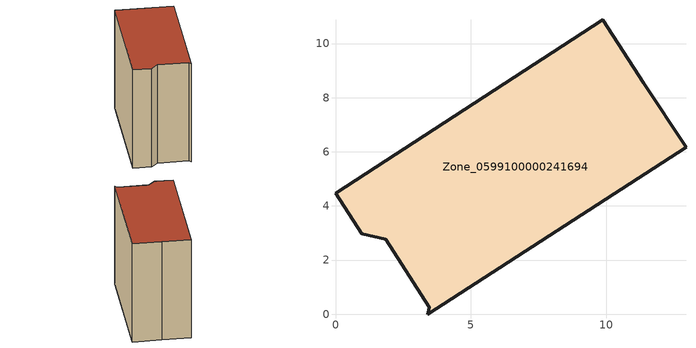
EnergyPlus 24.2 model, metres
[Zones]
Zone_0599100000241694
 floor ground (C_G): 1.86,2.77 0.97,2.96 0,4.48 9.88,10.88 11.4,8.53 12.95,6.17 3.41,0 3.47,0.25 z0
 wall outside (C_F): 11.4,8.53 9.88,10.88 0,4.48 0.97,2.96 1.86,2.77 3.47,0.25 3.41,0 12.95,6.17 11.4,8.53 z0:10.54
 roof outside (C_R): 3.41,0 12.95,6.17 11.4,8.53 9.88,10.88 0,4.48 0.97,2.96 1.86,2.77 3.47,0.25 z10.54
[BUILDING]
Pand.0599100000241694: North Axis=0; Terrain=City; Loads Convergence Tolerance Value=0.04; Temperature Convergence Tolerance Value=0.4; Solar Distribution=FullExterior; Maximum Number of Warmup Days=25; Minimum Number of Warmup Days=1
[Site:Location]
Rotterdam.The.Hague.AP_ZH_NLD Design_Conditions: Latitude=51.96; Longitude=4.45; Time Zone=1; Elevation=-4.5
[SITE:GROUNDTEMPERATURE:BUILDINGSURFACE]
18, 18, 18, 18, 18, 18, 18, 18, 18, 18, 18, 18
[MATERIAL] Thermal Absorptance=0.9; Solar Absorptance=0.7; Visible Absorptance=0.7
Name | Roughness | Thickness | Conductivity | Density | Specific Heat
G.TI.1946 | MediumSmooth | 0.15 | 1 | 540 | 1210
F.TI.1946 | Rough | 0.3 | 0.857143 | 1920 | 840
R.TI.1946 | MediumRough | 0.2 | 0.1 | 1500 | 1000
[CONSTRUCTION]
C_G: G.TI.1946
C_F: F.TI.1946
C_R: R.TI.1946
[ZONE]
Zone_0599100000241694: Type=1; Multiplier=1; Ceiling Height=Autocalculate; Volume=Autocalculate; Floor Area=autocalculate; Part of Total Floor Area=Yes
[ZONEINFILTRATION:DESIGNFLOWRATE]
Infil_Zone_0599100000241694: Zone or ZoneList or Space or SpaceList=Zone_0599100000241694; Schedule=AlwaysOn; Design Flow Rate Calculation Method=Flow/Area; Flow Rate per Floor Area=0.003; Constant Term Coefficient=1; Temperature Term Coefficient=0; Velocity Term Coefficient=0; Velocity Squared Term Coefficient=0
[HVACTEMPLATE:ZONE:IDEALLOADSAIRSYSTEM]
Zone_0599100000241694: Maximum Heating Supply Air Temperature=50; Minimum Cooling Supply Air Temperature=13; Maximum Heating Supply Air Humidity Ratio=0.0156; Minimum Cooling Supply Air Humidity Ratio=0.0077; Heating Limit=NoLimit; Cooling Limit=NoLimit; Dehumidification Control Type=ConstantSensibleHeatRatio; Cooling Sensible Heat Ratio=0.7; Dehumidification Setpoint=60; Humidification Control Type=None; Humidification Setpoint=30; Outdoor Air Method=None; Outdoor Air Flow Rate per Person=0.00944; Outdoor Air Flow Rate per Zone Floor Area=0; Outdoor Air Flow Rate per Zone=0; Demand Controlled Ventilation Type=None; Outdoor Air Economizer Type=NoEconomizer; Heat Recovery Type=None; Sensible Heat Recovery Effectiveness=0.7; Latent Heat Recovery Effectiveness=0.65
[ZONECONTROL:THERMOSTAT]
ThermostatControl_Zone_0599100000241694: Zone or ZoneList=Zone_0599100000241694; Control Type Schedule=DualSetpointControlType; Control 1=Thermostat_Zone_0599100000241694; Temperature Difference Between Cutout And Setpoint=0
[THERMOSTATSETPOINT:DUALSETPOINT]
Thermostat_Zone_0599100000241694: Heating Setpoint Temperature Schedule=HeatingSetpoint_Zone_0599100000241694; Cooling Setpoint Temperature Schedule=CoolingSetpoint_Zone_0599100000241694
[SCHEDULE:COMPACT]
HeatingSetpoint_Zone_0599100000241694: Through: 12/31, For: AllDays, Until: 24:00, 21
CoolingSetpoint_Zone_0599100000241694: Through: 12/31, For: AllDays, Until: 24:00, 24
DualSetpointControlType: Through: 12/31, For: AllDays, Until: 24:00, 4
AlwaysOn: Through: 12/31, For: AllDays, Until: 24:00, 1
